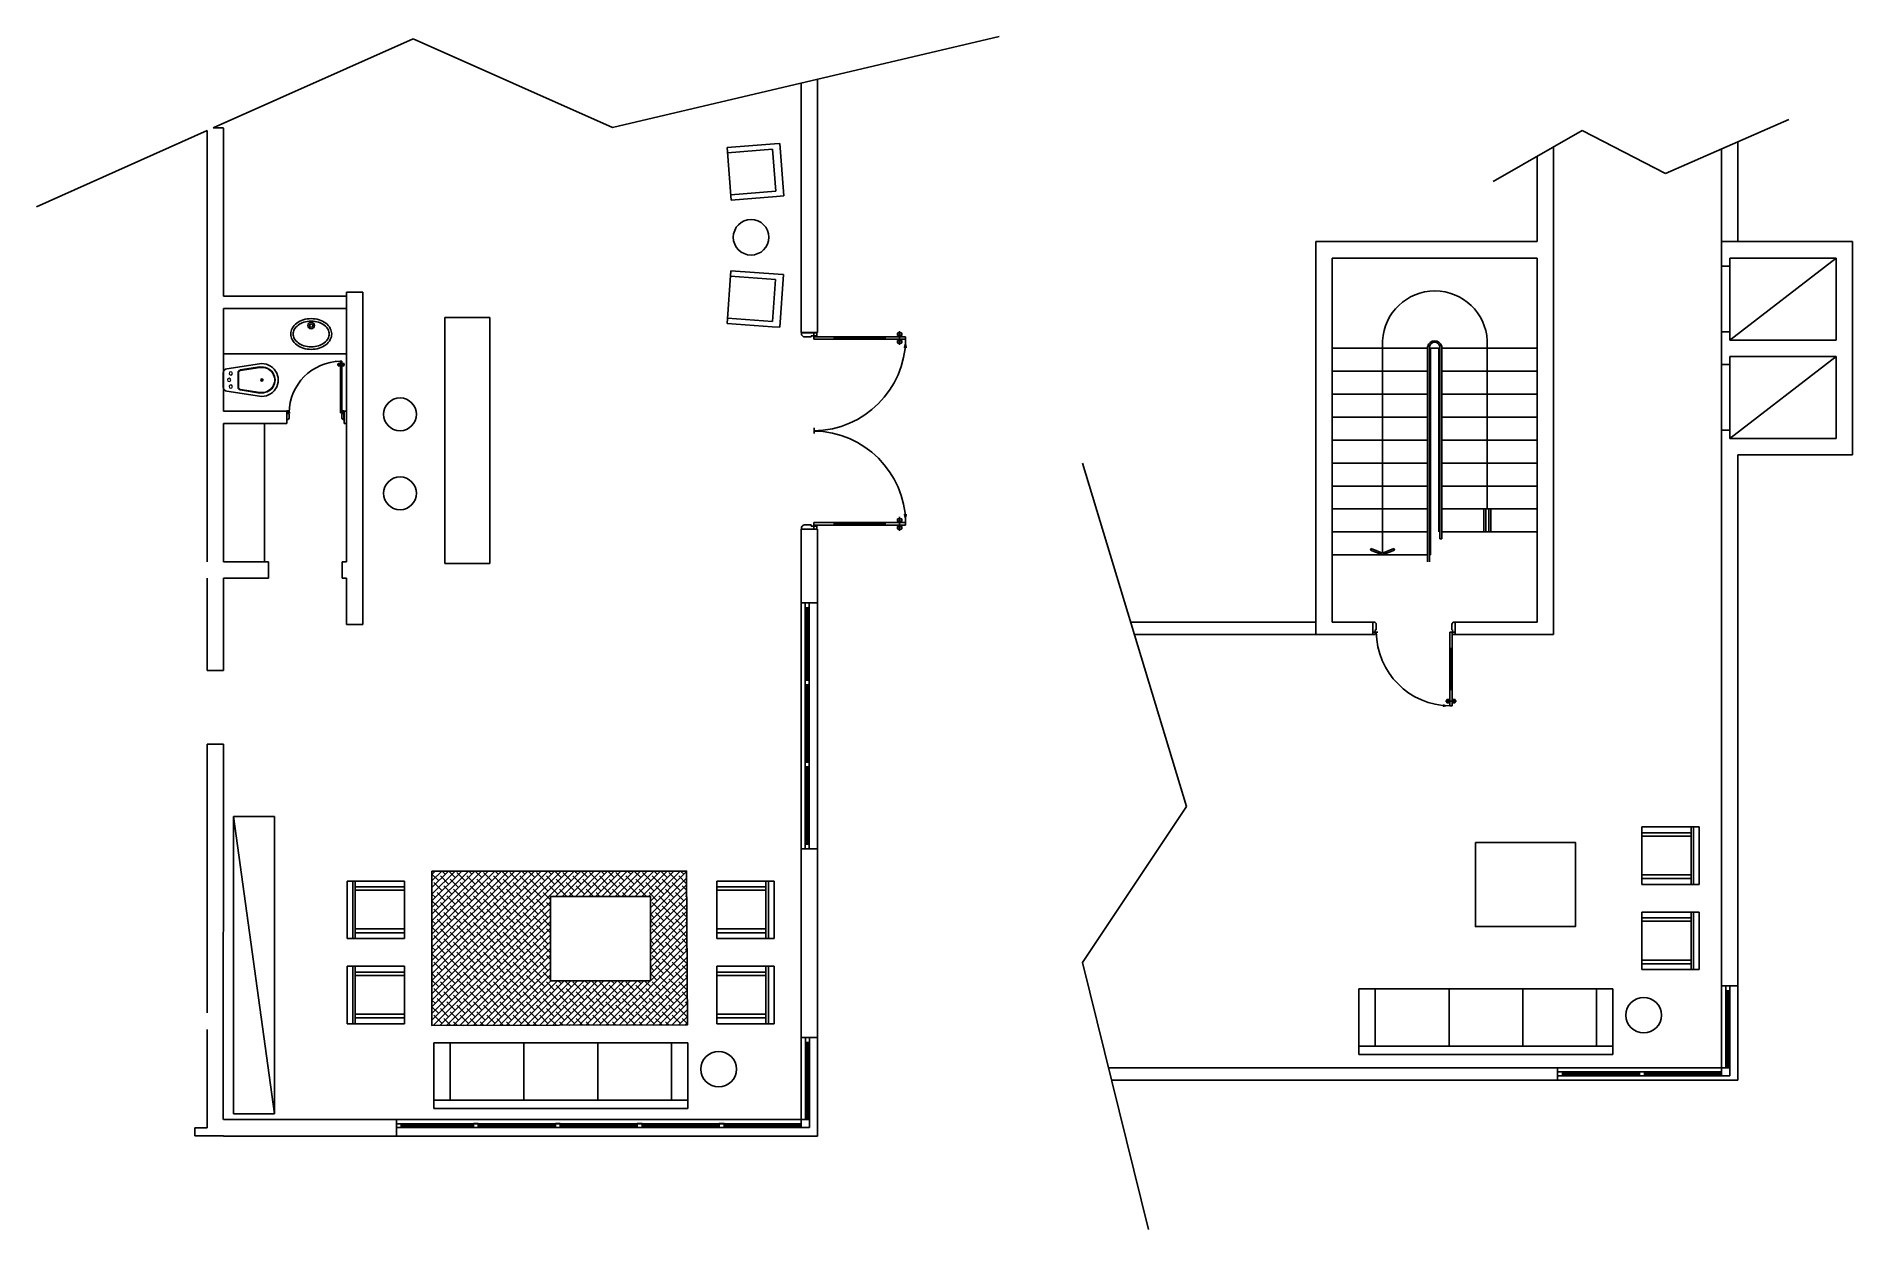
# Model space of a CAD drawing. Header units: millimetres. Extents: x 11.5 to 33.6, y 8.7 to 23.3.
import ezdxf

# ---------------------------------------------------------------- set-up
doc = ezdxf.new("R2010")
doc.units = ezdxf.units.MM

# ---------------------------------------------------------------- blocks, each defined once
blk = doc.blocks.new('dfsf')
for p, q in [((451.707, 82.459, 0.45), (451.881, 82.459, 0.45)), ((451.707, 82.459, 0.45), (451.881, 82.459, 0.45)), ((451.596, 82.019, 0.45), (451.657, 82.416, 0.45)), ((451.596, 82.019, 0.45), (451.657, 82.416, 0.45)), ((451.671, 82.254, 0.45), (451.634, 82.013, 0.45)), ((451.679, 82.253, 0.45), (451.642, 82.012, 0.45)), ((451.701, 82.279, 0.45), (451.887, 82.279, 0.45)), ((451.701, 82.272, 0.45), (451.887, 82.272, 0.45)), ((451.909, 82.252, 0.45), (451.946, 82.012, 0.45)), ((451.916, 82.254, 0.45), (451.953, 82.013, 0.45)), ((451.93, 82.416, 0.45), (451.992, 82.019, 0.45)), ((451.93, 82.416, 0.45), (451.992, 82.019, 0.45))]:
    blk.add_line(p, q)
at = {"lineweight": 0}
for centre, radius in [((451.714, 82.369, 0.45), 0.02), ((451.794, 82.389, 0.45), 0.02), ((451.874, 82.369, 0.45), 0.02), ((451.794, 81.989, 0.38), 0.0149), ((451.794, 81.989, 0.38), 0.01)]:
    blk.add_circle(centre, radius, dxfattribs=at)
for centre, radius, start, end in [((451.707, 82.409, 0.45), 0.05, 90.0001, 171.2482), ((451.707, 82.409, 0.45), 0.05, 90.0001, 171.2482), ((451.881, 82.409, 0.45), 0.05, 8.7519, 90), ((451.881, 82.409, 0.45), 0.05, 8.7519, 90), ((451.794, 81.989, 0.45), 0.2, 171.248, 8.7519), ((451.794, 81.989, 0.45), 0.2, 171.248, 8.7519)]:
    blk.add_arc(centre, radius, start, end)
for centre, radius, start, end in [((451.701, 82.249, 0.45), 0.03, 89.9999, 171.248), ((451.701, 82.249, 0.45), 0.0228, 89.9999, 171.248), ((451.887, 82.249, 0.45), 0.03, 8.4241, 90.0001), ((451.887, 82.249, 0.45), 0.0228, 8.4241, 90.0001), ((451.794, 81.989, 0.45), 0.161, 171.248, 8.7519), ((451.794, 81.989, 0.45), 0.154, 171.248, 8.7519)]:
    blk.add_arc(centre, radius, start, end, dxfattribs=at)
at = {"extrusion": (1, 0, 1.74533e-09)}
blk.add_arc((81.963, 0.215, 451.794), 0.0163, 343.3008, 69.8293, dxfattribs=at)

msp = doc.modelspace()

# ---------------------------------------------------------------- hatches: boundary and pattern name
at = {"transparency": 33554505}
h = msp.add_hatch(dxfattribs=at)
h.set_pattern_fill('ANSI38', color=256, scale=0.018)
h.set_pattern_definition([(45, (-694.16962, -167.22458), (-0.0404111525, 0.0404111525), []), (135, (-694.16962, -167.22458), (-0.1212334576, 0.0404111525), [0.142875, -0.085725])])
h.paths.add_polyline_path([(16.298, 13.088), (16.298, 11.204), (19.414, 11.213), (19.404, 13.088)])
h.paths.add_polyline_path([(17.742, 12.779), (18.962, 12.779), (18.962, 11.752), (17.742, 11.752)], flags=16)

# ---------------------------------------------------------------- linework, layer by layer
for p, q in [((13.627, 22.15), (16.069, 23.238)), ((16.069, 23.238), (18.5, 22.155)), ((18.5, 22.155), (23.216, 23.267)), ((20.803, 19.655), (20.803, 22.698)), ((21.003, 19.655), (21.003, 22.745)), ((31.348, 21.595), (32.854, 22.252)), ((11.471, 21.189), (13.553, 22.117)), ((13.553, 21.821), (13.553, 22.117)), ((13.753, 22.15), (13.627, 22.15)), ((13.753, 22.149), (13.753, 20.097)), ((20.477, 21.957), (19.899, 21.911)), ((20.541, 21.962), (20.477, 21.957)), ((20.592, 21.321), (20.541, 21.962)), ((29.244, 21.499), (30.332, 22.12)), ((30.332, 22.12), (31.348, 21.595)), ((32.231, 20.764), (32.231, 21.98)), ((13.553, 20.097), (13.553, 21.821)), ((19.899, 21.911), (19.95, 21.269)), ((19.904, 21.847), (20.454, 21.891)), ((20.495, 21.378), (20.454, 21.891)), ((29.781, 20.764), (29.781, 21.806)), ((29.981, 15.974), (29.981, 21.92)), ((32.031, 20.764), (32.031, 21.893)), ((19.945, 21.334), (20.495, 21.378)), ((20.501, 21.313), (19.95, 21.269)), ((20.501, 21.313), (20.592, 21.321)), ((27.081, 20.764), (27.081, 18.722)), ((29.781, 20.764), (27.081, 20.764)), ((32.031, 20.764), (32.031, 20.464)), ((32.031, 20.764), (33.631, 20.764)), ((33.631, 18.164), (33.631, 20.764)), ((19.943, 20.407), (19.898, 19.764)), ((20.521, 20.366), (19.943, 20.407)), ((27.281, 20.564), (27.281, 16.124)), ((29.781, 20.564), (27.281, 20.564)), ((29.781, 19.464), (29.781, 20.564)), ((32.131, 20.464), (32.031, 20.464)), ((32.031, 19.664), (32.031, 20.464)), ((32.131, 20.564), (33.431, 20.564)), ((32.131, 19.564), (33.431, 20.564)), ((32.131, 20.564), (32.131, 20.464)), ((32.131, 20.464), (32.131, 19.664)), ((33.431, 20.564), (32.331, 20.564)), ((33.431, 20.564), (33.431, 19.564)), ((19.938, 20.342), (20.489, 20.304)), ((20.453, 19.79), (20.489, 20.304)), ((20.585, 20.362), (20.521, 20.366)), ((20.54, 19.72), (20.585, 20.362)), ((13.553, 20.097), (13.553, 20.097)), ((13.553, 20.097), (13.553, 20.097)), ((13.553, 20.097), (13.553, 16.859)), ((15.253, 20.097), (13.753, 20.097)), ((14.053, 19.947), (13.753, 19.947)), ((13.753, 18.697), (13.753, 19.947)), ((15.253, 19.947), (14.053, 19.947)), ((15.253, 18.697), (15.253, 20.147)), ((15.453, 20.147), (15.253, 20.147)), ((15.453, 16.147), (15.453, 20.147)), ((16.453, 16.838, -2.638), (16.453, 19.838, -2.638)), ((16.453, 19.838, -2.638), (17.003, 19.838, -2.638)), ((17.003, 19.838, -2.638), (17.003, 16.838, -2.638)), ((20.448, 19.726), (19.898, 19.764)), ((19.902, 19.829), (20.453, 19.79)), ((20.448, 19.726), (20.54, 19.72)), ((20.803, 19.655), (21.003, 19.655)), ((20.808, 19.652), (20.995, 19.652)), ((20.808, 19.627), (20.808, 19.652)), ((20.925, 19.602), (20.842, 19.602)), ((20.995, 19.615), (20.925, 19.615)), ((20.925, 19.615), (20.925, 19.602)), ((20.958, 19.573), (20.958, 19.639)), ((20.958, 19.604), (22.077, 19.604)), ((20.958, 19.573), (22.077, 19.573)), ((20.995, 19.652), (20.995, 19.615)), ((21.206, 19.604), (21.206, 19.586)), ((21.206, 19.586), (21.829, 19.586)), ((21.829, 19.604), (21.829, 19.586)), ((21.979, 19.623), (22.029, 19.623)), ((22.029, 19.607), (21.979, 19.607)), ((21.979, 19.607), (21.979, 19.604)), ((21.979, 19.604), (22.029, 19.604)), ((21.979, 19.573), (22.029, 19.573)), ((21.979, 19.57), (21.979, 19.573)), ((22.029, 19.57), (21.979, 19.57)), ((21.979, 19.555), (22.029, 19.555)), ((22.023, 19.618), (21.985, 19.618)), ((22.023, 19.559), (21.985, 19.559)), ((21.989, 19.613), (22.018, 19.613)), ((21.989, 19.564), (22.018, 19.564)), ((22.029, 19.604), (22.029, 19.607)), ((22.029, 19.573), (22.029, 19.57)), ((22.077, 19.604), (22.077, 19.573)), ((27.895, 16.965), (27.895, 19.555)), ((29.173, 17.504), (29.173, 19.555)), ((32.031, 19.664), (32.031, 19.264)), ((32.131, 19.664), (32.031, 19.664)), ((32.131, 19.664), (32.131, 19.564)), ((33.431, 19.564), (32.131, 19.564)), ((13.753, 19.397), (15.253, 19.397)), ((15.18, 18.678, -0.167), (15.18, 19.305, -0.167)), ((15.197, 19.305, -0.167), (15.18, 19.305, -0.167)), ((15.197, 18.678, -0.167), (15.197, 19.305, -0.167)), ((27.281, 19.464), (28.446, 19.464)), ((28.446, 16.858), (28.446, 19.484)), ((28.467, 16.858), (28.467, 19.484)), ((28.467, 19.464), (28.481, 19.464)), ((28.581, 19.464), (28.481, 19.464)), ((28.481, 19.184), (28.481, 19.464)), ((28.481, 16.944), (28.481, 19.464)), ((28.581, 17.224), (28.581, 19.464)), ((28.595, 19.464), (28.581, 19.464)), ((28.595, 17.138), (28.595, 19.484)), ((28.618, 17.138), (28.618, 19.484)), ((29.781, 19.464), (28.618, 19.464)), ((29.781, 16.124), (29.781, 19.464)), ((33.431, 19.364), (32.131, 19.364)), ((32.131, 18.364), (33.431, 19.364)), ((32.131, 19.364), (32.131, 19.264)), ((33.431, 19.364), (33.431, 18.364)), ((15.17, 19.25, -0.167), (15.17, 19.278, -0.167)), ((15.172, 19.275, -0.167), (15.172, 19.253, -0.167)), ((15.175, 19.256, -0.167), (15.175, 19.272, -0.167)), ((15.18, 19.278, -0.167), (15.178, 19.278, -0.167)), ((15.178, 19.278, -0.167), (15.178, 19.25, -0.167)), ((15.178, 19.25, -0.167), (15.18, 19.25, -0.167)), ((15.18, 19.25, -0.167), (15.18, 19.278, -0.167)), ((15.197, 19.166, -0.167), (15.187, 19.166, -0.167)), ((15.187, 18.817, -0.167), (15.187, 19.166, -0.167)), ((15.197, 19.278, -0.167), (15.199, 19.278, -0.167)), ((15.197, 19.25, -0.167), (15.197, 19.278, -0.167)), ((15.199, 19.25, -0.167), (15.197, 19.25, -0.167)), ((15.199, 19.278, -0.167), (15.199, 19.25, -0.167)), ((15.203, 19.256, -0.167), (15.203, 19.272, -0.167)), ((15.205, 19.275, -0.167), (15.205, 19.253, -0.167)), ((15.208, 19.25, -0.167), (15.208, 19.278, -0.167)), ((28.446, 19.184), (27.281, 19.184)), ((28.481, 19.184), (28.467, 19.184)), ((28.481, 18.904), (28.481, 19.184)), ((28.595, 19.184), (28.581, 19.184)), ((29.781, 19.184), (28.618, 19.184)), ((32.131, 19.264), (32.031, 19.264)), ((32.031, 18.464), (32.031, 19.264)), ((32.131, 19.264), (32.131, 18.464)), ((28.446, 18.904), (27.281, 18.904)), ((28.481, 18.904), (28.467, 18.904)), ((28.481, 18.624), (28.481, 18.904)), ((28.595, 18.904), (28.581, 18.904)), ((29.781, 18.904), (28.618, 18.904)), ((14.525, 18.697), (13.753, 18.697)), ((14.525, 18.547), (14.525, 18.697)), ((14.526, 18.594, -0.167), (14.526, 18.699, -0.167)), ((14.526, 18.699, -0.167), (14.547, 18.699, -0.167)), ((14.535, 18.678, -0.167), (14.568, 18.678, -0.167)), ((14.547, 18.699, -0.167), (14.547, 18.66, -0.167)), ((14.547, 18.66, -0.167), (14.554, 18.66, -0.167)), ((14.554, 18.66, -0.167), (14.554, 18.613, -0.167)), ((15.18, 18.678, -0.167), (15.217, 18.678, -0.167)), ((15.197, 18.817, -0.167), (15.187, 18.817, -0.167)), ((15.196, 18.66, -0.167), (15.196, 18.613, -0.167)), ((15.203, 18.66, -0.167), (15.196, 18.66, -0.167)), ((15.203, 18.699, -0.167), (15.203, 18.66, -0.167)), ((15.224, 18.699, -0.167), (15.203, 18.699, -0.167)), ((15.224, 18.594, -0.167), (15.224, 18.699, -0.167)), ((15.253, 18.697), (15.225, 18.697)), ((15.225, 18.547), (15.225, 18.697)), ((15.253, 18.697), (15.253, 16.859)), ((27.081, 18.722), (27.081, 15.974)), ((28.446, 18.624), (27.281, 18.624)), ((28.481, 18.624), (28.467, 18.624)), ((28.481, 18.344), (28.481, 18.624)), ((28.595, 18.624), (28.581, 18.624)), ((29.781, 18.624), (28.618, 18.624)), ((13.753, 18.547), (13.753, 16.859, -0.05)), ((14.525, 18.547), (13.753, 18.547)), ((14.253, 16.859, -0.05), (14.253, 18.547)), ((14.54, 18.594, -0.167), (14.526, 18.594, -0.167)), ((15.21, 18.594, -0.167), (15.224, 18.594, -0.167)), ((15.253, 18.547), (15.225, 18.547)), ((20.959, 18.493), (20.959, 18.433)), ((20.959, 18.426), (20.959, 18.486)), ((32.031, 18.464), (32.031, 18.164)), ((32.131, 18.464), (32.031, 18.464)), ((32.131, 18.464), (32.131, 18.364)), ((28.446, 18.344), (27.281, 18.344)), ((28.481, 18.344), (28.467, 18.344)), ((28.481, 18.064), (28.481, 18.344)), ((28.595, 18.344), (28.581, 18.344)), ((29.781, 18.344), (28.618, 18.344)), ((33.431, 18.364), (32.131, 18.364)), ((25.503, 13.875), (24.234, 18.061)), ((28.446, 18.064), (27.281, 18.064)), ((28.481, 18.064), (28.467, 18.064)), ((28.481, 17.784), (28.481, 18.064)), ((28.595, 18.064), (28.581, 18.064)), ((29.781, 18.064), (28.618, 18.064)), ((32.031, 12.689), (32.031, 18.164)), ((32.031, 18.164), (32.031, 18.164)), ((32.231, 18.164), (32.231, 13.339)), ((33.631, 18.164), (32.231, 18.164)), ((28.446, 17.784), (27.281, 17.784)), ((28.481, 17.784), (28.467, 17.784)), ((28.481, 17.504), (28.481, 17.784)), ((28.595, 17.784), (28.581, 17.784)), ((29.781, 17.784), (28.618, 17.784)), ((20.925, 17.309), (20.842, 17.309)), ((20.925, 17.296), (20.925, 17.309)), ((20.995, 17.296), (20.925, 17.296)), ((20.958, 17.338), (22.077, 17.338)), ((20.958, 17.338), (20.958, 17.272)), ((20.958, 17.306), (22.077, 17.306)), ((20.995, 17.259), (20.995, 17.296)), ((21.206, 17.306), (21.206, 17.325)), ((21.206, 17.325), (21.829, 17.325)), ((21.829, 17.306), (21.829, 17.325)), ((21.979, 17.356), (22.029, 17.356)), ((21.979, 17.341), (21.979, 17.338)), ((22.029, 17.341), (21.979, 17.341)), ((21.979, 17.338), (22.029, 17.338)), ((21.979, 17.303), (21.979, 17.306)), ((21.979, 17.306), (22.029, 17.306)), ((22.029, 17.303), (21.979, 17.303)), ((21.979, 17.288), (22.029, 17.288)), ((22.023, 17.351), (21.985, 17.351)), ((22.023, 17.293), (21.985, 17.293)), ((21.989, 17.347), (22.018, 17.347)), ((21.989, 17.297), (22.018, 17.297)), ((22.029, 17.338), (22.029, 17.341)), ((22.029, 17.306), (22.029, 17.303)), ((22.077, 17.306), (22.077, 17.338)), ((28.446, 17.504), (27.281, 17.504)), ((28.481, 17.504), (28.467, 17.504)), ((28.595, 17.504), (28.581, 17.504)), ((29.781, 17.504), (28.618, 17.504)), ((20.803, 16.359), (20.803, 17.256)), ((20.803, 17.256), (21.003, 17.256)), ((20.808, 17.284), (20.808, 17.259)), ((20.808, 17.259), (20.995, 17.259)), ((21.003, 17.256), (21.003, 16.359)), ((27.281, 17.224), (28.446, 17.224)), ((28.467, 17.224), (28.481, 17.224)), ((28.595, 17.138), (28.618, 17.138)), ((29.781, 17.224), (28.618, 17.224)), ((14.303, 16.859, -0.05), (13.753, 16.859, -0.05)), ((14.303, 16.859, -0.05), (14.303, 16.659)), ((15.253, 16.859), (15.203, 16.859)), ((15.253, 16.859), (15.203, 16.859)), ((15.203, 16.859), (15.203, 16.659)), ((27.281, 16.944), (28.446, 16.944)), ((27.749, 17), (27.757, 17.022)), ((27.895, 16.944), (27.749, 17)), ((27.757, 17.022), (27.778, 17.012)), ((27.778, 17.012), (27.895, 16.965)), ((28.012, 17.012), (27.895, 16.965)), ((27.895, 16.944), (28.041, 17)), ((28.033, 17.022), (28.012, 17.012)), ((28.041, 17), (28.033, 17.022)), ((28.467, 16.944), (28.481, 16.944)), ((13.553, 15.559), (13.553, 16.659)), ((13.753, 16.659), (14.303, 16.659)), ((13.753, 15.559), (13.753, 16.659)), ((15.253, 16.659), (15.203, 16.659)), ((15.253, 16.659), (15.253, 16.147)), ((16.453, 16.838, -2.638), (17.003, 16.838, -2.638)), ((20.803, 16.359), (21.003, 16.359)), ((21.003, 16.359), (20.803, 16.359)), ((20.803, 16.359), (20.803, 13.359)), ((20.852, 13.359), (20.852, 16.359)), ((20.901, 16.299), (20.852, 16.299)), ((20.872, 15.418), (20.872, 16.299)), ((20.881, 16.299), (20.881, 15.418)), ((20.901, 16.359), (20.901, 16.319)), ((20.901, 13.359), (20.901, 16.319)), ((21.003, 13.359), (21.003, 16.359)), ((15.253, 16.147), (15.253, 16.097)), ((15.253, 16.097), (15.453, 16.097)), ((15.453, 16.097), (15.453, 16.147)), ((27.081, 16.124), (24.821, 16.124)), ((27.081, 15.974), (24.867, 15.974)), ((27.081, 15.974), (27.807, 15.974)), ((27.281, 16.124), (27.797, 16.124)), ((27.777, 16.124), (27.777, 15.974)), ((27.797, 16.124), (27.777, 16.124)), ((27.777, 15.974), (27.807, 15.974)), ((27.791, 16.003), (27.839, 16.003)), ((27.807, 16.03), (27.817, 16.03)), ((27.807, 15.974), (27.807, 16.03)), ((27.817, 16.03), (27.817, 16.097)), ((28.718, 16.003), (28.718, 15.102)), ((28.718, 16.003), (28.771, 16.003)), ((28.741, 16.03), (28.741, 16.097)), ((28.751, 16.03), (28.741, 16.03)), ((28.743, 16.003), (28.743, 15.102)), ((28.751, 15.974), (28.751, 16.03)), ((28.781, 15.974), (28.751, 15.974)), ((28.761, 16.124), (28.781, 16.124)), ((28.761, 16.124), (29.781, 16.124)), ((28.781, 16.124), (28.781, 15.974)), ((28.781, 15.974), (28.781, 16.124)), ((28.781, 15.974), (29.981, 15.974)), ((28.743, 15.804), (28.728, 15.804)), ((28.728, 15.804), (28.728, 15.302)), ((13.553, 15.559), (13.553, 15.534)), ((13.753, 15.534), (13.553, 15.534)), ((13.753, 15.559), (13.753, 15.534)), ((20.901, 15.418), (20.852, 15.418)), ((20.901, 15.359), (20.852, 15.359)), ((20.872, 14.418), (20.872, 15.359)), ((20.881, 15.359), (20.881, 14.418)), ((28.743, 15.302), (28.728, 15.302)), ((28.703, 15.181), (28.703, 15.141)), ((28.707, 15.146), (28.707, 15.177)), ((28.71, 15.173), (28.71, 15.149)), ((28.715, 15.181), (28.718, 15.181)), ((28.715, 15.141), (28.715, 15.181)), ((28.718, 15.141), (28.715, 15.141)), ((28.718, 15.181), (28.718, 15.141)), ((28.743, 15.102), (28.718, 15.102)), ((28.745, 15.181), (28.743, 15.181)), ((28.743, 15.181), (28.743, 15.141)), ((28.743, 15.141), (28.745, 15.141)), ((28.745, 15.141), (28.745, 15.181)), ((28.75, 15.173), (28.75, 15.149)), ((28.754, 15.146), (28.754, 15.177)), ((28.758, 15.181), (28.758, 15.141)), ((13.553, 14.635), (13.553, 11.359)), ((13.753, 14.635), (13.553, 14.635)), ((13.753, 14.635), (13.752, 10.059)), ((20.901, 14.418), (20.852, 14.418)), ((20.901, 14.359), (20.852, 14.359)), ((20.872, 14.029), (20.872, 14.359)), ((20.881, 14.359), (20.881, 14.029)), ((20.872, 13.418), (20.872, 14.029)), ((20.881, 14.029), (20.881, 13.418)), ((14.377, 13.756, 1.08), (13.877, 13.756, 1.08)), ((13.877, 13.756, 1.08), (14.377, 10.127, 1.08)), ((13.877, 10.127, 1.08), (13.877, 13.756, 1.08)), ((14.377, 10.127, 1.08), (14.377, 13.756, 1.08)), ((24.234, 11.972), (25.503, 13.875)), ((31.69, 13.627, 2.304), (31.06, 13.627, 2.304)), ((31.06, 13.627, 2.304), (31.06, 12.927, 2.304)), ((31.06, 13.557, 2.304), (31.66, 13.557, 2.304)), ((31.66, 12.927, 2.304), (31.66, 13.627, 2.304)), ((31.76, 13.627, 2.304), (31.69, 13.627, 2.304)), ((31.69, 13.627, 2.304), (31.69, 12.927, 2.304)), ((31.76, 12.927, 2.304), (31.76, 13.627, 2.304)), ((21.003, 13.359), (20.803, 13.359)), ((20.803, 13.359), (20.803, 11.059)), ((20.901, 13.418), (20.852, 13.418)), ((21.003, 13.359), (21.003, 11.059)), ((31.66, 13.515, 2.304), (31.06, 13.515, 2.304)), ((32.231, 13.339), (32.231, 10.539)), ((15.261, 12.267, 2.304), (15.261, 12.967, 2.304)), ((15.261, 12.967, 2.304), (15.331, 12.967, 2.304)), ((15.331, 12.967, 2.304), (15.961, 12.967, 2.304)), ((15.331, 12.967, 2.304), (15.331, 12.267, 2.304)), ((15.361, 12.267, 2.304), (15.361, 12.967, 2.304)), ((15.961, 12.897, 2.304), (15.361, 12.897, 2.304)), ((15.361, 12.856, 2.304), (15.961, 12.856, 2.304)), ((15.961, 12.967, 2.304), (15.961, 12.267, 2.304)), ((20.403, 12.967, 2.304), (19.773, 12.967, 2.304)), ((19.773, 12.967, 2.304), (19.773, 12.267, 2.304)), ((19.773, 12.897, 2.304), (20.373, 12.897, 2.304)), ((20.373, 12.856, 2.304), (19.773, 12.856, 2.304)), ((20.373, 12.267, 2.304), (20.373, 12.967, 2.304)), ((20.473, 12.967, 2.304), (20.403, 12.967, 2.304)), ((20.403, 12.967, 2.304), (20.403, 12.267, 2.304)), ((20.473, 12.267, 2.304), (20.473, 12.967, 2.304)), ((31.66, 13.042, 2.304), (31.06, 13.042, 2.304)), ((31.06, 12.997, 2.304), (31.66, 12.997, 2.304)), ((31.66, 12.927, 2.304), (31.06, 12.927, 2.304)), ((31.66, 12.927, 2.304), (31.76, 12.927, 2.304)), ((13.553, 12.718), (13.553, 12.714)), ((32.031, 10.689), (32.031, 12.689)), ((31.69, 12.587, 2.304), (31.06, 12.587, 2.304)), ((31.06, 12.587, 2.304), (31.06, 11.887, 2.304)), ((31.06, 12.517, 2.304), (31.66, 12.517, 2.304)), ((31.66, 12.476, 2.304), (31.06, 12.476, 2.304)), ((31.66, 11.887, 2.304), (31.66, 12.587, 2.304)), ((31.76, 12.587, 2.304), (31.69, 12.587, 2.304)), ((31.69, 12.587, 2.304), (31.69, 11.887, 2.304)), ((31.76, 11.887, 2.304), (31.76, 12.587, 2.304)), ((15.361, 12.267, 2.304), (15.261, 12.267, 2.304)), ((15.361, 12.383, 2.304), (15.961, 12.383, 2.304)), ((15.961, 12.337, 2.304), (15.361, 12.337, 2.304)), ((15.361, 12.267, 2.304), (15.961, 12.267, 2.304)), ((20.373, 12.383, 2.304), (19.773, 12.383, 2.304)), ((19.773, 12.337, 2.304), (20.373, 12.337, 2.304)), ((20.373, 12.267, 2.304), (19.773, 12.267, 2.304)), ((20.373, 12.267, 2.304), (20.473, 12.267, 2.304)), ((25.038, 8.717), (24.234, 11.972)), ((31.66, 12.003, 2.304), (31.06, 12.003, 2.304)), ((15.261, 11.228, 2.304), (15.261, 11.928, 2.304)), ((15.261, 11.928, 2.304), (15.331, 11.928, 2.304)), ((15.331, 11.928, 2.304), (15.961, 11.928, 2.304)), ((15.331, 11.928, 2.304), (15.331, 11.228, 2.304)), ((15.361, 11.228, 2.304), (15.361, 11.928, 2.304)), ((15.961, 11.858, 2.304), (15.361, 11.858, 2.304)), ((15.361, 11.816, 2.304), (15.961, 11.816, 2.304)), ((15.961, 11.928, 2.304), (15.961, 11.228, 2.304)), ((20.403, 11.928, 2.304), (19.773, 11.928, 2.304)), ((19.773, 11.928, 2.304), (19.773, 11.228, 2.304)), ((19.773, 11.858, 2.304), (20.373, 11.858, 2.304)), ((20.373, 11.816, 2.304), (19.773, 11.816, 2.304)), ((20.373, 11.228, 2.304), (20.373, 11.928, 2.304)), ((20.473, 11.928, 2.304), (20.403, 11.928, 2.304)), ((20.403, 11.928, 2.304), (20.403, 11.228, 2.304)), ((20.473, 11.228, 2.304), (20.473, 11.928, 2.304)), ((31.06, 11.957, 2.304), (31.66, 11.957, 2.304)), ((31.66, 11.887, 2.304), (31.06, 11.887, 2.304)), ((31.66, 11.887, 2.304), (31.76, 11.887, 2.304)), ((27.607, 11.654, 2.304), (27.607, 10.954, 2.304)), ((27.607, 11.654, 2.304), (27.807, 11.654, 2.304)), ((30.507, 11.654, 2.304), (27.807, 11.654, 2.304)), ((27.807, 11.654, 2.304), (27.807, 10.954, 2.304)), ((28.707, 11.654, 2.304), (28.707, 10.954, 2.304)), ((29.607, 11.654, 2.304), (29.607, 10.954, 2.304)), ((30.707, 11.654, 2.304), (30.507, 11.654, 2.304)), ((30.507, 11.654, 2.304), (30.507, 10.954, 2.304)), ((30.707, 11.654, 2.304), (30.507, 11.654, 2.304)), ((30.707, 10.954, 2.304), (30.707, 11.654, 2.304)), ((32.031, 11.689), (32.231, 11.689)), ((32.084, 10.689), (32.084, 11.689)), ((32.131, 11.629), (32.084, 11.629)), ((32.104, 11.629), (32.104, 10.689)), ((32.114, 10.689), (32.114, 11.629)), ((32.131, 10.689), (32.131, 11.689)), ((15.361, 11.343, 2.304), (15.961, 11.343, 2.304)), ((20.373, 11.343, 2.304), (19.773, 11.343, 2.304)), ((13.553, 11.159), (13.553, 9.959)), ((15.361, 11.228, 2.304), (15.261, 11.228, 2.304)), ((15.961, 11.298, 2.304), (15.361, 11.298, 2.304)), ((15.361, 11.228, 2.304), (15.961, 11.228, 2.304)), ((19.773, 11.298, 2.304), (20.373, 11.298, 2.304)), ((20.373, 11.228, 2.304), (19.773, 11.228, 2.304)), ((20.373, 11.228, 2.304), (20.473, 11.228, 2.304)), ((16.32, 10.994, 2.304), (16.32, 10.294, 2.304)), ((16.32, 10.994, 2.304), (16.52, 10.994, 2.304)), ((19.22, 10.994, 2.304), (16.52, 10.994, 2.304)), ((16.52, 10.994, 2.304), (16.52, 10.294, 2.304)), ((17.42, 10.994, 2.304), (17.42, 10.294, 2.304)), ((18.32, 10.994, 2.304), (18.32, 10.294, 2.304)), ((19.42, 10.994, 2.304), (19.22, 10.994, 2.304)), ((19.22, 10.994, 2.304), (19.22, 10.294, 2.304)), ((19.42, 10.994, 2.304), (19.22, 10.994, 2.304)), ((19.42, 10.294, 2.304), (19.42, 10.994, 2.304)), ((20.803, 10.059), (20.803, 11.059)), ((20.803, 11.059), (21.003, 11.059)), ((20.855, 10.059), (20.855, 11.059)), ((20.903, 10.999), (20.855, 10.999)), ((20.875, 10.999), (20.875, 10.059)), ((20.885, 10.059), (20.885, 10.999)), ((20.903, 10.059), (20.903, 11.059)), ((21.003, 11.059), (21.003, 9.858)), ((27.607, 10.954, 2.304), (27.607, 10.854, 2.304)), ((30.707, 10.954, 2.304), (27.607, 10.954, 2.304)), ((30.707, 10.854, 2.304), (30.707, 10.954, 2.304)), ((32.031, 10.689), (24.55, 10.689)), ((27.607, 10.854, 2.304), (30.707, 10.854, 2.304)), ((30.076, 10.689), (29.939, 10.689)), ((30.031, 10.689), (30.031, 10.539)), ((30.031, 10.639), (32.031, 10.639)), ((32.031, 10.592), (32.031, 10.689)), ((32.031, 10.689), (32.131, 10.689)), ((32.131, 10.689), (32.131, 10.592)), ((24.588, 10.539), (32.231, 10.539)), ((30.031, 10.592), (32.031, 10.592)), ((31.031, 10.619), (30.091, 10.619)), ((30.091, 10.619), (30.091, 10.619)), ((30.091, 10.61), (31.031, 10.61)), ((30.091, 10.61), (30.091, 10.61)), ((32.031, 10.619), (31.091, 10.619)), ((31.091, 10.61), (32.031, 10.61)), ((32.131, 10.592), (32.031, 10.592)), ((16.32, 10.294, 2.304), (16.32, 10.194, 2.304)), ((19.42, 10.294, 2.304), (16.32, 10.294, 2.304)), ((19.42, 10.194, 2.304), (19.42, 10.294, 2.304)), ((13.753, 10.059), (15.863, 10.058)), ((14.377, 10.127, 1.08), (13.877, 10.127, 1.08)), ((15.863, 9.858), (15.863, 10.058)), ((15.863, 10.058), (20.803, 10.058)), ((15.863, 10.008), (20.803, 10.008)), ((16.803, 9.988), (15.922, 9.988)), ((15.922, 9.979), (16.803, 9.979)), ((16.32, 10.194, 2.304), (19.42, 10.194, 2.304)), ((17.803, 9.988), (16.862, 9.988)), ((16.863, 9.988), (16.862, 9.988)), ((16.862, 9.979), (17.803, 9.979)), ((16.862, 9.979), (16.863, 9.979)), ((18.623, 9.988), (17.862, 9.988)), ((17.863, 9.988), (17.862, 9.988)), ((17.862, 9.979), (18.623, 9.979)), ((17.862, 9.979), (17.863, 9.979)), ((18.803, 9.988), (18.623, 9.988)), ((18.623, 9.979), (18.803, 9.979)), ((19.803, 9.988), (18.862, 9.988)), ((18.863, 9.988), (18.862, 9.988)), ((18.862, 9.979), (19.803, 9.979)), ((18.862, 9.979), (18.863, 9.979)), ((20.803, 9.988), (19.862, 9.988)), ((19.862, 9.979), (20.803, 9.979)), ((20.803, 9.961), (20.803, 10.059)), ((20.803, 10.059), (20.903, 10.059)), ((20.903, 10.059), (20.903, 9.961)), ((13.403, 9.959), (13.553, 9.959)), ((13.403, 9.959), (13.403, 9.859)), ((13.403, 9.859), (13.753, 9.859)), ((13.753, 9.858), (15.863, 9.858)), ((15.863, 9.961), (20.803, 9.961)), ((15.863, 9.858), (21.003, 9.858)), ((20.903, 9.961), (20.803, 9.961))]:
    msp.add_line(p, q)
at = {"ltscale": 0.1}
for p, q in [((22.003, 19.504), (22.003, 19.674)), ((15.141, 19.264, -0.167), (15.236, 19.264, -0.167)), ((22.003, 17.407), (22.003, 17.237)), ((28.662, 15.162), (28.799, 15.162))]:
    msp.add_line(p, q, dxfattribs=at)
for points in [[(14.824, 19.825, 0.075373), (14.725, 19.81, 0.085733), (14.647, 19.77, 0.106084), (14.592, 19.706, 0.12693), (14.574, 19.638, 0.12693), (14.592, 19.569, 0.106084), (14.647, 19.505, 0.085733), (14.725, 19.465, 0.075373), (14.824, 19.45, 0.075373), (14.923, 19.465, 0.085733), (15.001, 19.505, 0.106084), (15.057, 19.569, 0.12693), (15.074, 19.638, 0.12693), (15.057, 19.706, 0.106084), (15.001, 19.77, 0.085733), (14.923, 19.81, 0.075373)], [(14.824, 19.795, 0.075373), (14.734, 19.781, 0.085733), (14.665, 19.746, 0.106084), (14.618, 19.692, 0.12693), (14.604, 19.638, 0.12693), (14.618, 19.583, 0.106084), (14.665, 19.529, 0.085733), (14.734, 19.494, 0.075373), (14.824, 19.48, 0.075373), (14.914, 19.494, 0.085733), (14.983, 19.529, 0.106084), (15.03, 19.583, 0.12693), (15.044, 19.638, 0.12693), (15.03, 19.692, 0.106084), (14.983, 19.746, 0.085733), (14.914, 19.781, 0.075373)]]:
    msp.add_lwpolyline(points, format="xyb", close=True)
for points, format in [([(21.989, 19.607), (21.989, 19.613, 0.414214), (21.985, 19.618), (21.983, 19.618, -0.414214), (21.979, 19.623), (21.979, 19.647, -0.414214), (21.983, 19.652), (22.004, 19.652)], "xyb"), ([(21.989, 19.57), (21.989, 19.564, -0.414214), (21.985, 19.559), (21.983, 19.559, 0.414214), (21.979, 19.555), (21.979, 19.53, 0.414214), (21.983, 19.525), (22.004, 19.525)], "xyb"), ([(22.018, 19.607), (22.018, 19.613, -0.414214), (22.023, 19.618), (22.024, 19.618, 0.414214), (22.029, 19.623), (22.029, 19.647, 0.414214), (22.024, 19.652), (22.004, 19.652)], "xyb"), ([(22.018, 19.57), (22.018, 19.564, 0.414214), (22.023, 19.559), (22.024, 19.559, -0.414214), (22.029, 19.555), (22.029, 19.53, -0.414214), (22.024, 19.525), (22.004, 19.525)], "xyb"), ([(22.075, 19.564, 0, 0.0447, 0), (22.073, 19.468, 0.0447, 0.0447, 0)], "xyseb"), ([(21.989, 17.341), (21.989, 17.347, 0.414214), (21.985, 17.351), (21.983, 17.351, -0.414214), (21.979, 17.356), (21.979, 17.381, -0.414214), (21.983, 17.385), (22.004, 17.385)], "xyb"), ([(21.989, 17.303), (21.989, 17.297, -0.414214), (21.985, 17.293), (21.983, 17.293, 0.414214), (21.979, 17.288), (21.979, 17.263, 0.414214), (21.983, 17.259), (22.004, 17.259)], "xyb"), ([(22.018, 17.341), (22.018, 17.347, -0.414214), (22.023, 17.351), (22.024, 17.351, 0.414214), (22.029, 17.356), (22.029, 17.381, 0.414214), (22.024, 17.385), (22.004, 17.385)], "xyb"), ([(22.018, 17.303), (22.018, 17.297, 0.414214), (22.023, 17.293), (22.024, 17.293, -0.414214), (22.029, 17.288), (22.029, 17.263, -0.414214), (22.024, 17.259), (22.004, 17.259)], "xyb"), ([(22.075, 17.347, 0, 0.0447, 0), (22.073, 17.442, 0.0447, 0.0447, 0)], "xyseb"), ([(28.71, 15.103, 0, 0.036, 0), (28.633, 15.106, 0.036, 0.036, 0)], "xyseb"), ([(28.715, 15.173), (28.71, 15.173, -0.414214), (28.707, 15.177), (28.707, 15.178, 0.414214), (28.703, 15.181), (28.683, 15.181, 0.414214), (28.679, 15.178), (28.679, 15.161)], "xyb"), ([(28.715, 15.149), (28.71, 15.149, 0.414214), (28.707, 15.146), (28.707, 15.145, -0.414214), (28.703, 15.141), (28.683, 15.141, -0.414214), (28.679, 15.145), (28.679, 15.161)], "xyb"), ([(28.745, 15.173), (28.75, 15.173, 0.414214), (28.754, 15.177), (28.754, 15.178, -0.414214), (28.758, 15.181), (28.778, 15.181, -0.414214), (28.781, 15.178), (28.781, 15.161)], "xyb"), ([(28.745, 15.149), (28.75, 15.149, -0.414214), (28.754, 15.146), (28.754, 15.145, 0.414214), (28.758, 15.141), (28.778, 15.141, 0.414214), (28.781, 15.145), (28.781, 15.161)], "xyb")]:
    msp.add_lwpolyline(points, format=format)
at = {"elevation": -0.167}
for points, format in [([(15.175, 19.304, 0, 0.025, 0), (15.121, 19.303, 0.025, 0.025, 0)], "xyseb"), ([(15.178, 19.272), (15.175, 19.272, -0.414214), (15.172, 19.275), (15.172, 19.276, 0.414214), (15.17, 19.278), (15.156, 19.278, 0.414214), (15.153, 19.276), (15.153, 19.264)], "xyb"), ([(15.178, 19.256), (15.175, 19.256, 0.414214), (15.172, 19.253), (15.172, 19.253, -0.414214), (15.17, 19.25), (15.156, 19.25, -0.414214), (15.153, 19.253), (15.153, 19.264)], "xyb"), ([(15.199, 19.272), (15.203, 19.272, 0.414214), (15.205, 19.275), (15.205, 19.276, -0.414214), (15.208, 19.278), (15.222, 19.278, -0.414214), (15.224, 19.276), (15.224, 19.264)], "xyb"), ([(15.199, 19.256), (15.203, 19.256, -0.414214), (15.205, 19.253), (15.205, 19.253, 0.414214), (15.208, 19.25), (15.222, 19.25, 0.414214), (15.224, 19.253), (15.224, 19.264)], "xyb")]:
    msp.add_lwpolyline(points, format=format, dxfattribs=at)
for points in [[(29.155, 17.224), (29.155, 17.504), (29.131, 17.504), (29.131, 17.224)], [(29.217, 17.224), (29.217, 17.504), (29.193, 17.504), (29.193, 17.224)]]:
    msp.add_lwpolyline(points, close=True)
at = {"elevation": 2.304}
for points in [[(29.029, 13.438), (30.249, 13.438), (30.249, 12.412), (29.029, 12.412)], [(16.298, 13.088), (19.404, 13.088), (19.414, 11.213), (16.298, 11.204)], [(17.742, 12.779), (18.962, 12.779), (18.962, 11.752), (17.742, 11.752)]]:
    msp.add_lwpolyline(points, close=True, dxfattribs=at)
for points in [[(30.031, 10.639), (30.031, 10.592), (30.091, 10.592), (30.091, 10.639), (30.031, 10.639)], [(31.031, 10.639), (31.031, 10.592), (31.091, 10.592), (31.091, 10.639), (31.031, 10.639)], [(15.863, 10.008), (15.863, 9.961), (15.922, 9.961), (15.922, 10.008), (15.863, 10.008)], [(16.803, 10.009), (16.803, 9.961), (16.863, 9.961), (16.862, 10.009), (16.803, 10.009)], [(17.803, 10.009), (17.803, 9.961), (17.863, 9.961), (17.862, 10.009), (17.803, 10.009)], [(18.803, 10.009), (18.803, 9.961), (18.863, 9.961), (18.862, 10.009), (18.803, 10.009)], [(19.803, 10.009), (19.803, 9.961), (19.863, 9.961), (19.862, 10.009), (19.803, 10.009)]]:
    msp.add_lwpolyline(points)
for centre, radius in [((20.191, 20.817), 0.217), ((14.824, 19.741), 0.04), ((14.824, 19.741), 0.02), ((15.908, 18.658, -1.373), 0.2), ((15.908, 17.695, -1.373), 0.2), ((31.082, 11.332, 2.304), 0.217), ((19.795, 10.673, 2.304), 0.217)]:
    msp.add_circle(centre, radius)
for centre, radius, start, end in [((28.534, 19.522), 0.64, 2.8996, 177.1004), ((20.843, 19.639), 0.0367, 198.657, 268.69), ((20.944, 19.59), 1.133, 270.742, 359.1463), ((28.532, 19.466), 0.0878, 11.9932, 168.0068), ((28.531, 19.471), 0.0655, 11.9932, 168.0068), ((15.189, 18.67, -0.167), 0.635, 90.8537, 179.258), ((14.533, 18.614, -0.167), 0.0205, 288.657, 358.69), ((15.217, 18.614, -0.167), 0.0205, 181.31, 251.343), ((20.944, 17.321), 1.133, 0.8537, 89.258), ((20.843, 17.272), 0.0367, 91.31, 161.343), ((27.788, 16.096), 0.0295, 1.31, 71.343), ((28.731, 16.015), 0.913, 180.742, 269.1463), ((28.771, 16.096), 0.0295, 108.657, 178.69)]:
    msp.add_arc(centre, radius, start, end)

# ---------------------------------------------------------------- block references
at = {"xscale": -1, "rotation": 90}
msp.add_blockref('dfsf', (96.211, 470.871, -0.45), dxfattribs=at)

doc.saveas('drawing.dxf')
